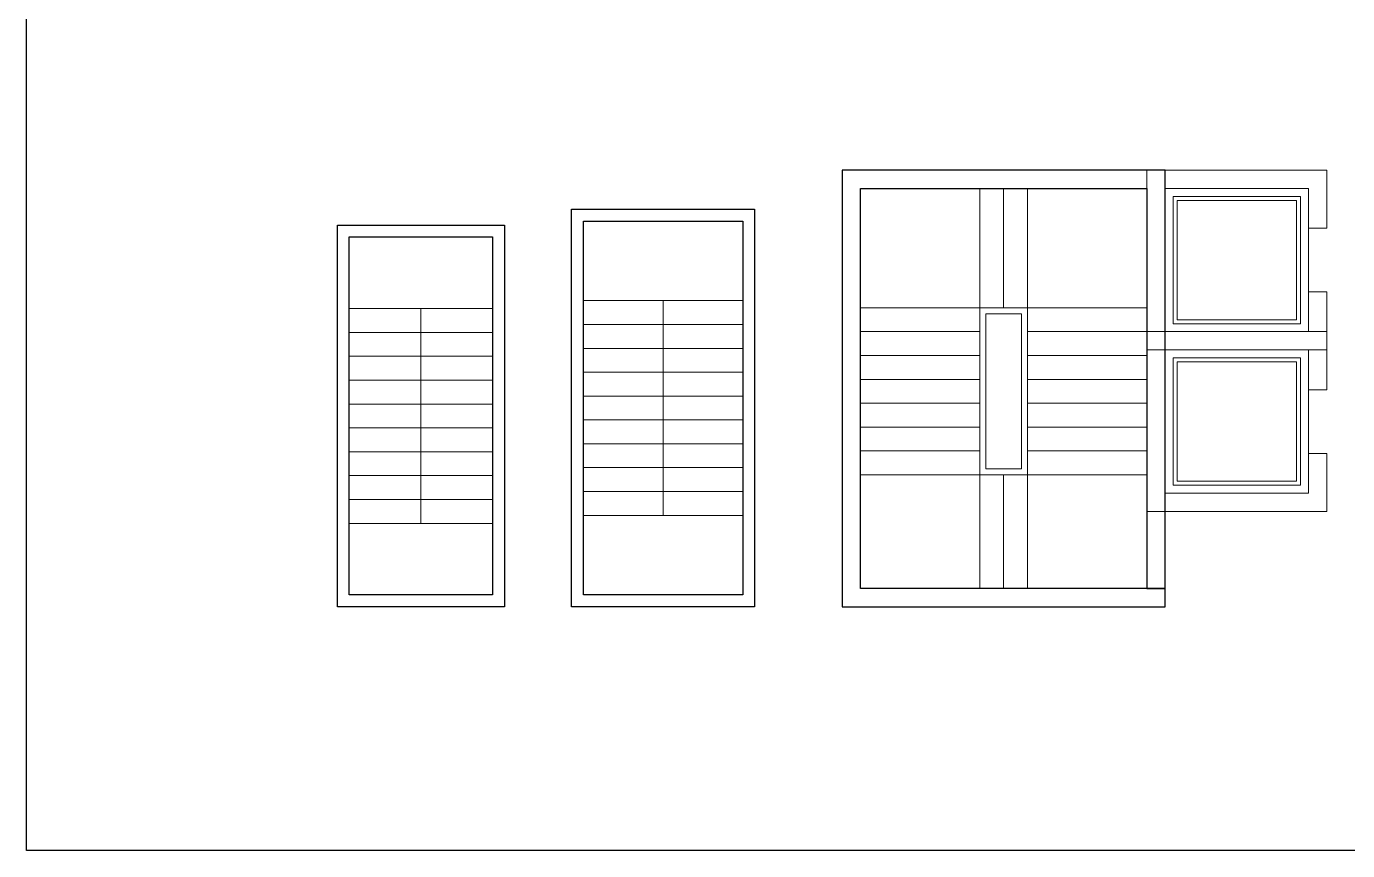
# Model space of a CAD drawing. Header units: millimetres. Extents: x 828494 to 5219521, y -272453 to 431064.
# Drawn here: x 2679478 to 2696076, y 217116 to 227477 of the extents above; entities that cross this region are included whole.
import ezdxf

# ---------------------------------------------------------------- set-up
doc = ezdxf.new("R2010")
doc.units = ezdxf.units.MM
doc.header["$LTSCALE"] = 5
doc.header["$MEASUREMENT"] = 0
for name, color, linetype, lineweight in [('Elevation', 67, 'Continuous', 13), ('Lift-Mobius', 33, 'Continuous', 18), ('Railing-Mobius', 160, 'Continuous', 9), ('Staircase-Mobius', 255, 'Continuous', 9), ('Steps-Mobius', 251, 'Continuous', 9), ('Wall 150-Mobius', 50, 'Continuous', 30)]:
    doc.layers.add(name, color=color, linetype=linetype, lineweight=lineweight)

# ---------------------------------------------------------------- blocks, each defined once
blk = doc.blocks.new('lift 2.5m')
at = {"layer": 'Elevation', "ltscale": 150}
blk.add_line((0.73, 0.93), (1.53, 0.93), dxfattribs=at)
for points in [[(0.38, 1.03), (0.33, 1.03), (0.33, 2.63), (1.93, 2.63), (1.93, 1.03), (1.93, 1.03)], [(0.38, 1.08), (0.38, 1.08), (0.38, 2.58), (1.88, 2.58), (1.88, 1.08), (1.88, 1.08)]]:
    blk.add_lwpolyline(points, close=True, dxfattribs=at)
at = {"layer": 'Lift-Mobius'}
blk.add_lwpolyline([(1.53, 0.93), (2.03, 0.93), (2.03, 2.73), (0.23, 2.73), (0.23, 0.93), (0.73, 0.93), (0.73, 0.7), (0, 0.7), (0, 2.96), (2.26, 2.96), (2.26, 0.7), (1.53, 0.7), (1.53, 0.93)], dxfattribs=at)

msp = doc.modelspace()

# ---------------------------------------------------------------- linework, layer by layer
msp.add_lwpolyline([(2679478.4, 238749.8), (2735831.3, 238749.8), (2735831.3, 217115.5), (2679478.4, 217115.5)], close=True)
at = {"layer": 'Railing-Mobius'}
for points in [[(2691455.1, 223939.6), (2692055.1, 223939.6), (2692055.1, 221839.6), (2691455.1, 221839.6)], [(2691530.1, 223864.6), (2691980.1, 223864.6), (2691980.1, 221914.6), (2691530.1, 221914.6)]]:
    msp.add_lwpolyline(points, close=True, dxfattribs=at)
at = {"layer": 'Staircase-Mobius'}
for p, q in [((2685334.7, 223929.6), (2683534.7, 223929.6)), ((2684434.7, 221229.6), (2684434.7, 223929.6)), ((2688476.7, 224029.6), (2686476.7, 224029.6)), ((2687476.7, 221329.6), (2687476.7, 224029.6)), ((2685334.7, 223629.6), (2683534.7, 223629.6)), ((2688476.7, 223729.6), (2686476.7, 223729.6)), ((2688476.7, 223429.6), (2686476.7, 223429.6)), ((2685334.7, 223329.6), (2683534.7, 223329.6)), ((2688476.7, 223129.6), (2686476.7, 223129.6)), ((2685334.7, 223029.6), (2683534.7, 223029.6)), ((2688476.7, 222829.6), (2686476.7, 222829.6)), ((2685334.7, 222729.6), (2683534.7, 222729.6)), ((2685334.7, 222429.6), (2683534.7, 222429.6)), ((2688476.7, 222529.6), (2686476.7, 222529.6)), ((2685334.7, 222129.6), (2683534.7, 222129.6)), ((2688476.7, 222229.6), (2686476.7, 222229.6)), ((2688476.7, 221929.6), (2686476.7, 221929.6)), ((2685334.7, 221829.6), (2683534.7, 221829.6)), ((2688476.7, 221629.6), (2686476.7, 221629.6)), ((2685334.7, 221529.6), (2683534.7, 221529.6)), ((2688476.7, 221329.6), (2686476.7, 221329.6)), ((2685334.7, 221229.6), (2683534.7, 221229.6))]:
    msp.add_line(p, q, dxfattribs=at)
at = {"layer": 'Steps-Mobius'}
for p, q in [((2691455.1, 223939.6), (2691455.1, 225439.6)), ((2691755.1, 223939.6), (2691755.1, 225439.6)), ((2692055.1, 223939.6), (2692055.1, 225439.6)), ((2689955.1, 223939.6), (2693555.1, 223939.6)), ((2691455.1, 221839.6), (2691455.1, 223939.6)), ((2692055.1, 221839.6), (2692055.1, 223939.6)), ((2689955.1, 223639.6), (2691455.1, 223639.6)), ((2692055.1, 223639.6), (2693555.1, 223639.6)), ((2689955.1, 223339.6), (2691455.1, 223339.6)), ((2692055.1, 223339.6), (2693555.1, 223339.6)), ((2689955.1, 223039.6), (2691455.1, 223039.6)), ((2692055.1, 223039.6), (2693555.1, 223039.6)), ((2689955.1, 222739.6), (2691455.1, 222739.6)), ((2692055.1, 222739.6), (2693555.1, 222739.6)), ((2689955.1, 222439.6), (2691455.1, 222439.6)), ((2692055.1, 222439.6), (2693555.1, 222439.6)), ((2689955.1, 222139.6), (2691455.1, 222139.6)), ((2692055.1, 222139.6), (2693555.1, 222139.6)), ((2689955.1, 221839.6), (2691455.1, 221839.6)), ((2691455.1, 220409.6), (2691455.1, 221839.6)), ((2691755.1, 220409.6), (2691755.1, 221839.6)), ((2692055.1, 221839.6), (2693555.1, 221839.6)), ((2692055.1, 220409.6), (2692055.1, 221839.6)), ((2694085.1, 221612.9), (2694085.1, 221609.6)), ((2694385.1, 221612.9), (2694385.1, 221609.6))]:
    msp.add_line(p, q, dxfattribs=at)
at = {"layer": 'Wall 150-Mobius'}
msp.add_lwpolyline([(2693785.1, 220409.6), (2689955.1, 220409.6), (2689955.1, 225439.6), (2693555.1, 225439.6), (2693555.1, 220409.6), (2693785.1, 220409.6), (2693785.1, 225669.6), (2689725.1, 225669.6), (2689725.1, 220179.6), (2693785.1, 220179.6), (2693785.1, 220409.6)], dxfattribs=at)
for points in [[(2688626.7, 220179.6), (2686326.7, 220179.6), (2686326.7, 225179.6), (2688626.7, 225179.6)], [(2685484.7, 220179.6), (2683384.7, 220179.6), (2683384.7, 224979.6), (2685484.7, 224979.6)], [(2688476.7, 220329.6), (2686476.7, 220329.6), (2686476.7, 225029.6), (2688476.7, 225029.6)], [(2685334.7, 220329.6), (2683534.7, 220329.6), (2683534.7, 224829.6), (2685334.7, 224829.6)]]:
    msp.add_lwpolyline(points, close=True, dxfattribs=at)

# ---------------------------------------------------------------- block references
at = {"xscale": 1000, "yscale": 1000, "zscale": 1000, "rotation": 90}
for p in [(2696515.1, 223409.6), (2696515.1, 221379.6)]:
    msp.add_blockref('lift 2.5m', p, dxfattribs=at)

doc.saveas('drawing.dxf')
